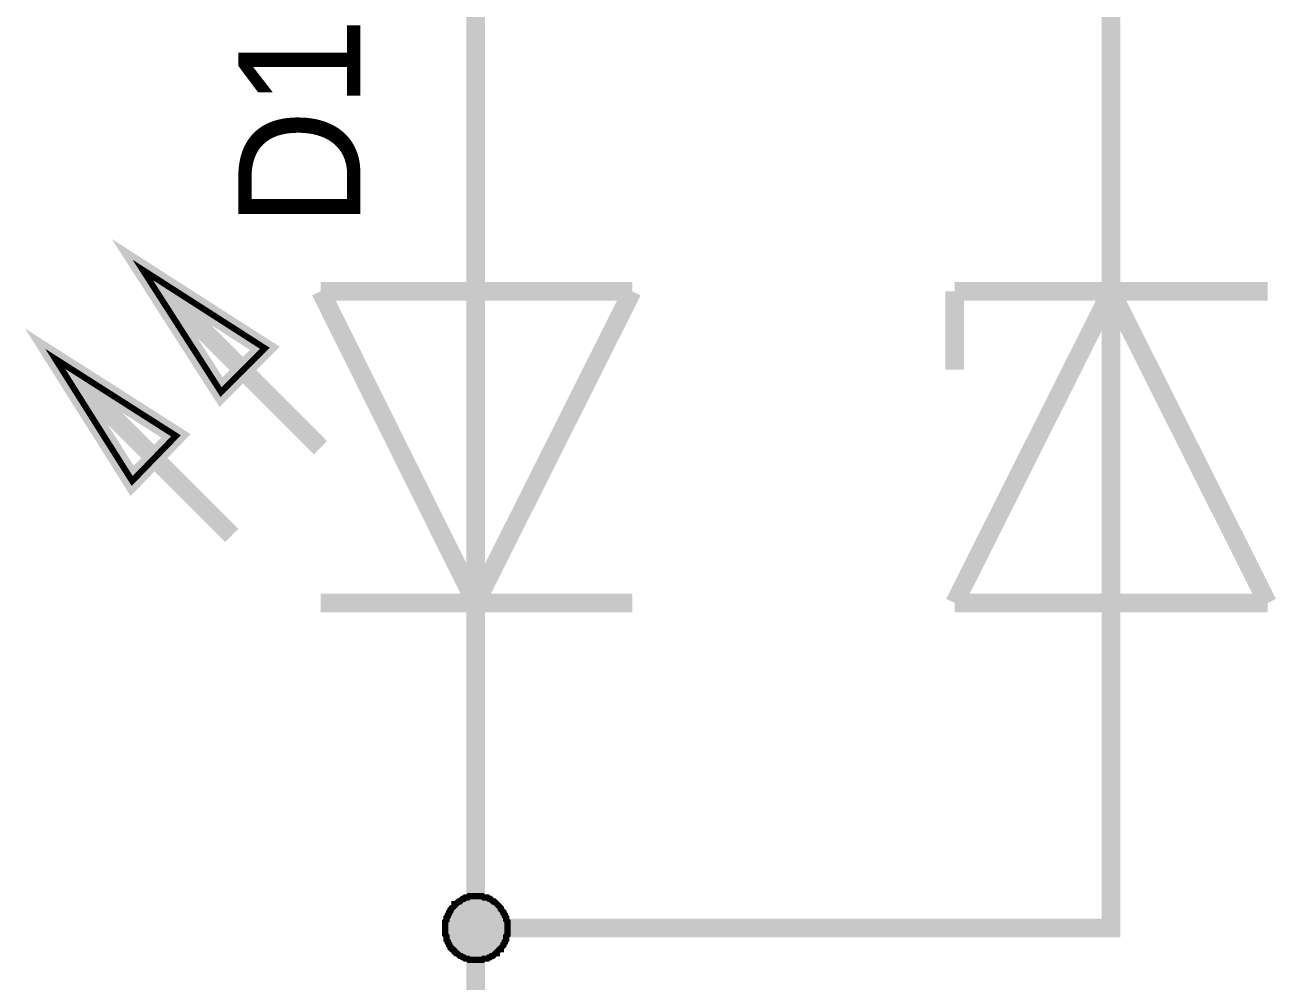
# Model space of a CAD drawing. Header units: millimetres. Extents: x 0 to 20.9, y 0 to 9.5.
# Drawn here: x 17.716 to 18.505, y 2.666 to 3.269 of the extents above; entities that cross this region are included whole.
import ezdxf

# ---------------------------------------------------------------- set-up
doc = ezdxf.new("R2010")
doc.units = ezdxf.units.MM
doc.header["$MEASUREMENT"] = 0
doc.layers.add('Sheet', color=255, linetype='Continuous')

msp = doc.modelspace()

# ---------------------------------------------------------------- linework, layer by layer
at = {"layer": 'Sheet'}
for points, const_width in [([(17.99995, 3.40587), (17.99995, 3.29977), (17.99995, 3.19953)], 0.0118), ([(18.4001, 3.19953), (18.4001, 3.29977)], 0.0118), ([(17.99995, 3.10095), (17.99995, 3.19953)], 0.0118), ([(18.4001, 3.10095), (18.4001, 3.19953)], 0.0118), ([(17.90221, 3.00237), (17.79027, 3.11432)], 0.0118), ([(17.83956, 3.03746), (17.79027, 3.11432)], 0.0118), ([(17.86712, 3.06503), (17.79027, 3.11432)], 0.0118), ([(17.90221, 3.10095), (18.09853, 3.10095)], 0.0118), ([(17.90221, 3.10095), (17.99995, 2.90463)], 0.0118), ([(18.09853, 3.10095), (17.99995, 2.90463)], 0.0118), ([(17.99995, 2.90463), (17.99995, 3.10095)], 0.0118), ([(18.49867, 3.10095), (18.30152, 3.10095)], 0.0118), ([(18.30152, 2.90463), (18.4001, 3.10095)], 0.0118), ([(18.30152, 3.10095), (18.30152, 3.05166)], 0.0118), ([(18.4001, 2.90463), (18.4001, 3.10095)], 0.0118), ([(18.4001, 3.10095), (18.49867, 2.90463)], 0.0118), ([(17.84624, 2.94724), (17.73513, 3.05835)], 0.0118), ([(17.81115, 3.00989), (17.73513, 3.05835)], 0.0118), ([(17.78359, 2.98149), (17.73513, 3.05835)], 0.0118), ([(17.90221, 2.90463), (18.09853, 2.90463)], 0.0118), ([(17.99995, 2.90463), (17.99995, 2.80606)], 0.0118), ([(18.49867, 2.90463), (18.30152, 2.90463)], 0.0118), ([(18.4001, 2.90463), (18.4001, 2.80606)], 0.0118), ([(18.4001, 2.80606), (18.4001, 2.69996), (17.99995, 2.69996)], 0.0118), ([(17.99995, 2.80606), (17.99995, 2.69996), (17.99995, 2.59972)], 0.0118), ([(17.98074, 2.69996), (17.98074, 2.7008), (17.98074, 2.70164), (17.98074, 2.70331), (17.98074, 2.70414), (17.98157, 2.70498), (17.98157, 2.70581), (17.98157, 2.70665), (17.98241, 2.70748), (17.98241, 2.70832), (17.98324, 2.70915), (17.98324, 2.70999), (17.98408, 2.71082), (17.98408, 2.71166), (17.98491, 2.7125), (17.98575, 2.71333), (17.98658, 2.71417), (17.98658, 2.715), (17.98742, 2.715), (17.98825, 2.71584), (17.98909, 2.71667), (17.98993, 2.71667), (17.99076, 2.71751), (17.9916, 2.71834), (17.99243, 2.71834), (17.99327, 2.71918), (17.9941, 2.71918), (17.99494, 2.71918), (17.99577, 2.72001), (17.99661, 2.72001), (17.99828, 2.72001), (17.99911, 2.72001), (17.99995, 2.72001)], 0.0039), ([(17.98074, 2.69996), (17.98074, 2.7008), (17.98074, 2.70164), (17.98074, 2.70331), (17.98074, 2.70414), (17.98157, 2.70498), (17.98157, 2.70581), (17.98157, 2.70665), (17.98241, 2.70748), (17.98241, 2.70832), (17.98324, 2.70915), (17.98324, 2.70999), (17.98408, 2.71082), (17.98408, 2.71166), (17.98491, 2.7125), (17.98575, 2.71333), (17.98658, 2.71417), (17.98658, 2.715), (17.98742, 2.715), (17.98825, 2.71584), (17.98909, 2.71667), (17.98993, 2.71667), (17.99076, 2.71751), (17.9916, 2.71834), (17.99243, 2.71834), (17.99327, 2.71918), (17.9941, 2.71918), (17.99494, 2.71918), (17.99577, 2.72001), (17.99661, 2.72001), (17.99828, 2.72001), (17.99911, 2.72001), (17.99995, 2.72001)], 0.0039), ([(17.98074, 2.69996), (17.98074, 2.7008), (17.98074, 2.70164), (17.98074, 2.70331), (17.98074, 2.70414), (17.98157, 2.70498), (17.98157, 2.70581), (17.98157, 2.70665), (17.98241, 2.70748), (17.98241, 2.70832), (17.98324, 2.70915), (17.98324, 2.70999), (17.98408, 2.71082), (17.98408, 2.71166), (17.98491, 2.7125), (17.98575, 2.71333), (17.98658, 2.71417), (17.98658, 2.715), (17.98742, 2.715), (17.98825, 2.71584), (17.98909, 2.71667), (17.98993, 2.71667), (17.99076, 2.71751), (17.9916, 2.71834), (17.99243, 2.71834), (17.99327, 2.71918), (17.9941, 2.71918), (17.99494, 2.71918), (17.99577, 2.72001), (17.99661, 2.72001), (17.99828, 2.72001), (17.99911, 2.72001), (17.99995, 2.72001)], 0.0039), ([(17.98074, 2.69996), (17.98074, 2.7008), (17.98074, 2.70164), (17.98074, 2.70331), (17.98074, 2.70414), (17.98157, 2.70498), (17.98157, 2.70581), (17.98157, 2.70665), (17.98241, 2.70748), (17.98241, 2.70832), (17.98324, 2.70915), (17.98324, 2.70999), (17.98408, 2.71082), (17.98408, 2.71166), (17.98491, 2.7125), (17.98575, 2.71333), (17.98658, 2.71417), (17.98658, 2.715), (17.98742, 2.715), (17.98825, 2.71584), (17.98909, 2.71667), (17.98993, 2.71667), (17.99076, 2.71751), (17.9916, 2.71834), (17.99243, 2.71834), (17.99327, 2.71918), (17.9941, 2.71918), (17.99494, 2.71918), (17.99577, 2.72001), (17.99661, 2.72001), (17.99828, 2.72001), (17.99911, 2.72001), (17.99995, 2.72001)], 0.0039), ([(17.98074, 2.69996), (17.98074, 2.7008), (17.98074, 2.70164), (17.98074, 2.70331), (17.98074, 2.70414), (17.98157, 2.70498), (17.98157, 2.70581), (17.98157, 2.70665), (17.98241, 2.70748), (17.98241, 2.70832), (17.98324, 2.70915), (17.98324, 2.70999), (17.98408, 2.71082), (17.98408, 2.71166), (17.98491, 2.7125), (17.98575, 2.71333), (17.98658, 2.71417), (17.98658, 2.715), (17.98742, 2.715), (17.98825, 2.71584), (17.98909, 2.71667), (17.98993, 2.71667), (17.99076, 2.71751), (17.9916, 2.71834), (17.99243, 2.71834), (17.99327, 2.71918), (17.9941, 2.71918), (17.99494, 2.71918), (17.99577, 2.72001), (17.99661, 2.72001), (17.99828, 2.72001), (17.99911, 2.72001), (17.99995, 2.72001)], 0.0039), ([(17.98074, 2.69996), (17.98074, 2.7008), (17.98074, 2.70164), (17.98074, 2.70331), (17.98074, 2.70414), (17.98157, 2.70498), (17.98157, 2.70581), (17.98157, 2.70665), (17.98241, 2.70748), (17.98241, 2.70832), (17.98324, 2.70915), (17.98324, 2.70999), (17.98408, 2.71082), (17.98408, 2.71166), (17.98491, 2.7125), (17.98575, 2.71333), (17.98658, 2.71417), (17.98658, 2.715), (17.98742, 2.715), (17.98825, 2.71584), (17.98909, 2.71667), (17.98993, 2.71667), (17.99076, 2.71751), (17.9916, 2.71834), (17.99243, 2.71834), (17.99327, 2.71918), (17.9941, 2.71918), (17.99494, 2.71918), (17.99577, 2.72001), (17.99661, 2.72001), (17.99828, 2.72001), (17.99911, 2.72001), (17.99995, 2.72001)], 0.0039), ([(17.98074, 2.69996), (17.98074, 2.7008), (17.98074, 2.70164), (17.98074, 2.70331), (17.98074, 2.70414), (17.98157, 2.70498), (17.98157, 2.70581), (17.98157, 2.70665), (17.98241, 2.70748), (17.98241, 2.70832), (17.98324, 2.70915), (17.98324, 2.70999), (17.98408, 2.71082), (17.98408, 2.71166), (17.98491, 2.7125), (17.98575, 2.71333), (17.98658, 2.71417), (17.98658, 2.715), (17.98742, 2.715), (17.98825, 2.71584), (17.98909, 2.71667), (17.98993, 2.71667), (17.99076, 2.71751), (17.9916, 2.71834), (17.99243, 2.71834), (17.99327, 2.71918), (17.9941, 2.71918), (17.99494, 2.71918), (17.99577, 2.72001), (17.99661, 2.72001), (17.99828, 2.72001), (17.99911, 2.72001), (17.99995, 2.72001)], 0.0039), ([(17.98074, 2.69996), (17.98074, 2.7008), (17.98074, 2.70164), (17.98074, 2.70331), (17.98074, 2.70414), (17.98157, 2.70498), (17.98157, 2.70581), (17.98157, 2.70665), (17.98241, 2.70748), (17.98241, 2.70832), (17.98324, 2.70915), (17.98324, 2.70999), (17.98408, 2.71082), (17.98408, 2.71166), (17.98491, 2.7125), (17.98575, 2.71333), (17.98658, 2.71417), (17.98658, 2.715), (17.98742, 2.715), (17.98825, 2.71584), (17.98909, 2.71667), (17.98993, 2.71667), (17.99076, 2.71751), (17.9916, 2.71834), (17.99243, 2.71834), (17.99327, 2.71918), (17.9941, 2.71918), (17.99494, 2.71918), (17.99577, 2.72001), (17.99661, 2.72001), (17.99828, 2.72001), (17.99911, 2.72001), (17.99995, 2.72001)], 0.0039), ([(17.99995, 2.72001), (17.99995, 2.72001)], 0.0039), ([(17.99995, 2.72001), (18.00079, 2.72001), (18.00246, 2.72001), (18.00329, 2.72001), (18.00413, 2.72001), (18.00496, 2.71918), (18.0058, 2.71918), (18.00747, 2.71918), (18.0083, 2.71834), (18.00914, 2.71834), (18.00997, 2.71751), (18.01081, 2.71667), (18.01165, 2.71667), (18.01248, 2.71584), (18.01332, 2.715), (18.01332, 2.715), (18.01415, 2.71417), (18.01499, 2.71333), (18.01582, 2.7125), (18.01582, 2.71166), (18.01666, 2.71082), (18.01749, 2.70999), (18.01749, 2.70915), (18.01833, 2.70832), (18.01833, 2.70748), (18.01916, 2.70665), (18.01916, 2.70581), (18.01916, 2.70498), (18.02, 2.70414), (18.02, 2.70331), (18.02, 2.70164), (18.02, 2.7008), (18.02, 2.69996)], 0.0039), ([(17.99995, 2.72001), (17.99995, 2.72001)], 0.0039), ([(17.99995, 2.72001), (18.00079, 2.72001), (18.00246, 2.72001), (18.00329, 2.72001), (18.00413, 2.72001), (18.00496, 2.71918), (18.0058, 2.71918), (18.00747, 2.71918), (18.0083, 2.71834), (18.00914, 2.71834), (18.00997, 2.71751), (18.01081, 2.71667), (18.01165, 2.71667), (18.01248, 2.71584), (18.01332, 2.715), (18.01332, 2.715), (18.01415, 2.71417), (18.01499, 2.71333), (18.01582, 2.7125), (18.01582, 2.71166), (18.01666, 2.71082), (18.01749, 2.70999), (18.01749, 2.70915), (18.01833, 2.70832), (18.01833, 2.70748), (18.01916, 2.70665), (18.01916, 2.70581), (18.01916, 2.70498), (18.02, 2.70414), (18.02, 2.70331), (18.02, 2.70164), (18.02, 2.7008), (18.02, 2.69996)], 0.0039), ([(17.99995, 2.72001), (17.99995, 2.72001)], 0.0039), ([(17.99995, 2.72001), (18.00079, 2.72001), (18.00246, 2.72001), (18.00329, 2.72001), (18.00413, 2.72001), (18.00496, 2.71918), (18.0058, 2.71918), (18.00747, 2.71918), (18.0083, 2.71834), (18.00914, 2.71834), (18.00997, 2.71751), (18.01081, 2.71667), (18.01165, 2.71667), (18.01248, 2.71584), (18.01332, 2.715), (18.01332, 2.715), (18.01415, 2.71417), (18.01499, 2.71333), (18.01582, 2.7125), (18.01582, 2.71166), (18.01666, 2.71082), (18.01749, 2.70999), (18.01749, 2.70915), (18.01833, 2.70832), (18.01833, 2.70748), (18.01916, 2.70665), (18.01916, 2.70581), (18.01916, 2.70498), (18.02, 2.70414), (18.02, 2.70331), (18.02, 2.70164), (18.02, 2.7008), (18.02, 2.69996)], 0.0039), ([(17.99995, 2.72001), (17.99995, 2.72001)], 0.0039), ([(17.99995, 2.72001), (18.00079, 2.72001), (18.00246, 2.72001), (18.00329, 2.72001), (18.00413, 2.72001), (18.00496, 2.71918), (18.0058, 2.71918), (18.00747, 2.71918), (18.0083, 2.71834), (18.00914, 2.71834), (18.00997, 2.71751), (18.01081, 2.71667), (18.01165, 2.71667), (18.01248, 2.71584), (18.01332, 2.715), (18.01332, 2.715), (18.01415, 2.71417), (18.01499, 2.71333), (18.01582, 2.7125), (18.01582, 2.71166), (18.01666, 2.71082), (18.01749, 2.70999), (18.01749, 2.70915), (18.01833, 2.70832), (18.01833, 2.70748), (18.01916, 2.70665), (18.01916, 2.70581), (18.01916, 2.70498), (18.02, 2.70414), (18.02, 2.70331), (18.02, 2.70164), (18.02, 2.7008), (18.02, 2.69996)], 0.0039), ([(17.99995, 2.72001), (17.99995, 2.72001)], 0.0039), ([(17.99995, 2.72001), (18.00079, 2.72001), (18.00246, 2.72001), (18.00329, 2.72001), (18.00413, 2.72001), (18.00496, 2.71918), (18.0058, 2.71918), (18.00747, 2.71918), (18.0083, 2.71834), (18.00914, 2.71834), (18.00997, 2.71751), (18.01081, 2.71667), (18.01165, 2.71667), (18.01248, 2.71584), (18.01332, 2.715), (18.01332, 2.715), (18.01415, 2.71417), (18.01499, 2.71333), (18.01582, 2.7125), (18.01582, 2.71166), (18.01666, 2.71082), (18.01749, 2.70999), (18.01749, 2.70915), (18.01833, 2.70832), (18.01833, 2.70748), (18.01916, 2.70665), (18.01916, 2.70581), (18.01916, 2.70498), (18.02, 2.70414), (18.02, 2.70331), (18.02, 2.70164), (18.02, 2.7008), (18.02, 2.69996)], 0.0039), ([(17.99995, 2.72001), (17.99995, 2.72001)], 0.0039), ([(17.99995, 2.72001), (18.00079, 2.72001), (18.00246, 2.72001), (18.00329, 2.72001), (18.00413, 2.72001), (18.00496, 2.71918), (18.0058, 2.71918), (18.00747, 2.71918), (18.0083, 2.71834), (18.00914, 2.71834), (18.00997, 2.71751), (18.01081, 2.71667), (18.01165, 2.71667), (18.01248, 2.71584), (18.01332, 2.715), (18.01332, 2.715), (18.01415, 2.71417), (18.01499, 2.71333), (18.01582, 2.7125), (18.01582, 2.71166), (18.01666, 2.71082), (18.01749, 2.70999), (18.01749, 2.70915), (18.01833, 2.70832), (18.01833, 2.70748), (18.01916, 2.70665), (18.01916, 2.70581), (18.01916, 2.70498), (18.02, 2.70414), (18.02, 2.70331), (18.02, 2.70164), (18.02, 2.7008), (18.02, 2.69996)], 0.0039), ([(17.99995, 2.72001), (17.99995, 2.72001)], 0.0039), ([(17.99995, 2.72001), (18.00079, 2.72001), (18.00246, 2.72001), (18.00329, 2.72001), (18.00413, 2.72001), (18.00496, 2.71918), (18.0058, 2.71918), (18.00747, 2.71918), (18.0083, 2.71834), (18.00914, 2.71834), (18.00997, 2.71751), (18.01081, 2.71667), (18.01165, 2.71667), (18.01248, 2.71584), (18.01332, 2.715), (18.01332, 2.715), (18.01415, 2.71417), (18.01499, 2.71333), (18.01582, 2.7125), (18.01582, 2.71166), (18.01666, 2.71082), (18.01749, 2.70999), (18.01749, 2.70915), (18.01833, 2.70832), (18.01833, 2.70748), (18.01916, 2.70665), (18.01916, 2.70581), (18.01916, 2.70498), (18.02, 2.70414), (18.02, 2.70331), (18.02, 2.70164), (18.02, 2.7008), (18.02, 2.69996)], 0.0039), ([(17.99995, 2.72001), (17.99995, 2.72001)], 0.0039), ([(17.99995, 2.72001), (18.00079, 2.72001), (18.00246, 2.72001), (18.00329, 2.72001), (18.00413, 2.72001), (18.00496, 2.71918), (18.0058, 2.71918), (18.00747, 2.71918), (18.0083, 2.71834), (18.00914, 2.71834), (18.00997, 2.71751), (18.01081, 2.71667), (18.01165, 2.71667), (18.01248, 2.71584), (18.01332, 2.715), (18.01332, 2.715), (18.01415, 2.71417), (18.01499, 2.71333), (18.01582, 2.7125), (18.01582, 2.71166), (18.01666, 2.71082), (18.01749, 2.70999), (18.01749, 2.70915), (18.01833, 2.70832), (18.01833, 2.70748), (18.01916, 2.70665), (18.01916, 2.70581), (18.01916, 2.70498), (18.02, 2.70414), (18.02, 2.70331), (18.02, 2.70164), (18.02, 2.7008), (18.02, 2.69996)], 0.0039), ([(17.99995, 2.67992), (17.99911, 2.67992), (17.99828, 2.67992), (17.99661, 2.67992), (17.99577, 2.67992), (17.99494, 2.68075), (17.9941, 2.68075), (17.99327, 2.68075), (17.99243, 2.68159), (17.9916, 2.68159), (17.99076, 2.68242), (17.98993, 2.68242), (17.98909, 2.68326), (17.98825, 2.68409), (17.98742, 2.68409), (17.98658, 2.68493), (17.98658, 2.68576), (17.98575, 2.6866), (17.98491, 2.6866), (17.98408, 2.68743), (17.98408, 2.68827), (17.98324, 2.6891), (17.98324, 2.68994), (17.98241, 2.69078), (17.98241, 2.69161), (17.98157, 2.69245), (17.98157, 2.69412), (17.98157, 2.69495), (17.98074, 2.69579), (17.98074, 2.69662), (17.98074, 2.69746), (17.98074, 2.69913), (17.98074, 2.69996)], 0.0039), ([(17.98074, 2.69996), (17.98074, 2.69996)], 0.0039), ([(17.99995, 2.67992), (17.99911, 2.67992), (17.99828, 2.67992), (17.99661, 2.67992), (17.99577, 2.67992), (17.99494, 2.68075), (17.9941, 2.68075), (17.99327, 2.68075), (17.99243, 2.68159), (17.9916, 2.68159), (17.99076, 2.68242), (17.98993, 2.68242), (17.98909, 2.68326), (17.98825, 2.68409), (17.98742, 2.68409), (17.98658, 2.68493), (17.98658, 2.68576), (17.98575, 2.6866), (17.98491, 2.6866), (17.98408, 2.68743), (17.98408, 2.68827), (17.98324, 2.6891), (17.98324, 2.68994), (17.98241, 2.69078), (17.98241, 2.69161), (17.98157, 2.69245), (17.98157, 2.69412), (17.98157, 2.69495), (17.98074, 2.69579), (17.98074, 2.69662), (17.98074, 2.69746), (17.98074, 2.69913), (17.98074, 2.69996)], 0.0039), ([(17.98074, 2.69996), (17.98074, 2.69996)], 0.0039), ([(17.99995, 2.67992), (17.99911, 2.67992), (17.99828, 2.67992), (17.99661, 2.67992), (17.99577, 2.67992), (17.99494, 2.68075), (17.9941, 2.68075), (17.99327, 2.68075), (17.99243, 2.68159), (17.9916, 2.68159), (17.99076, 2.68242), (17.98993, 2.68242), (17.98909, 2.68326), (17.98825, 2.68409), (17.98742, 2.68409), (17.98658, 2.68493), (17.98658, 2.68576), (17.98575, 2.6866), (17.98491, 2.6866), (17.98408, 2.68743), (17.98408, 2.68827), (17.98324, 2.6891), (17.98324, 2.68994), (17.98241, 2.69078), (17.98241, 2.69161), (17.98157, 2.69245), (17.98157, 2.69412), (17.98157, 2.69495), (17.98074, 2.69579), (17.98074, 2.69662), (17.98074, 2.69746), (17.98074, 2.69913), (17.98074, 2.69996)], 0.0039), ([(17.98074, 2.69996), (17.98074, 2.69996)], 0.0039), ([(17.99995, 2.67992), (17.99911, 2.67992), (17.99828, 2.67992), (17.99661, 2.67992), (17.99577, 2.67992), (17.99494, 2.68075), (17.9941, 2.68075), (17.99327, 2.68075), (17.99243, 2.68159), (17.9916, 2.68159), (17.99076, 2.68242), (17.98993, 2.68242), (17.98909, 2.68326), (17.98825, 2.68409), (17.98742, 2.68409), (17.98658, 2.68493), (17.98658, 2.68576), (17.98575, 2.6866), (17.98491, 2.6866), (17.98408, 2.68743), (17.98408, 2.68827), (17.98324, 2.6891), (17.98324, 2.68994), (17.98241, 2.69078), (17.98241, 2.69161), (17.98157, 2.69245), (17.98157, 2.69412), (17.98157, 2.69495), (17.98074, 2.69579), (17.98074, 2.69662), (17.98074, 2.69746), (17.98074, 2.69913), (17.98074, 2.69996)], 0.0039), ([(17.98074, 2.69996), (17.98074, 2.69996)], 0.0039), ([(17.99995, 2.67992), (17.99911, 2.67992), (17.99828, 2.67992), (17.99661, 2.67992), (17.99577, 2.67992), (17.99494, 2.68075), (17.9941, 2.68075), (17.99327, 2.68075), (17.99243, 2.68159), (17.9916, 2.68159), (17.99076, 2.68242), (17.98993, 2.68242), (17.98909, 2.68326), (17.98825, 2.68409), (17.98742, 2.68409), (17.98658, 2.68493), (17.98658, 2.68576), (17.98575, 2.6866), (17.98491, 2.6866), (17.98408, 2.68743), (17.98408, 2.68827), (17.98324, 2.6891), (17.98324, 2.68994), (17.98241, 2.69078), (17.98241, 2.69161), (17.98157, 2.69245), (17.98157, 2.69412), (17.98157, 2.69495), (17.98074, 2.69579), (17.98074, 2.69662), (17.98074, 2.69746), (17.98074, 2.69913), (17.98074, 2.69996)], 0.0039), ([(17.98074, 2.69996), (17.98074, 2.69996)], 0.0039), ([(17.99995, 2.67992), (17.99911, 2.67992), (17.99828, 2.67992), (17.99661, 2.67992), (17.99577, 2.67992), (17.99494, 2.68075), (17.9941, 2.68075), (17.99327, 2.68075), (17.99243, 2.68159), (17.9916, 2.68159), (17.99076, 2.68242), (17.98993, 2.68242), (17.98909, 2.68326), (17.98825, 2.68409), (17.98742, 2.68409), (17.98658, 2.68493), (17.98658, 2.68576), (17.98575, 2.6866), (17.98491, 2.6866), (17.98408, 2.68743), (17.98408, 2.68827), (17.98324, 2.6891), (17.98324, 2.68994), (17.98241, 2.69078), (17.98241, 2.69161), (17.98157, 2.69245), (17.98157, 2.69412), (17.98157, 2.69495), (17.98074, 2.69579), (17.98074, 2.69662), (17.98074, 2.69746), (17.98074, 2.69913), (17.98074, 2.69996)], 0.0039), ([(17.98074, 2.69996), (17.98074, 2.69996)], 0.0039), ([(17.99995, 2.67992), (17.99911, 2.67992), (17.99828, 2.67992), (17.99661, 2.67992), (17.99577, 2.67992), (17.99494, 2.68075), (17.9941, 2.68075), (17.99327, 2.68075), (17.99243, 2.68159), (17.9916, 2.68159), (17.99076, 2.68242), (17.98993, 2.68242), (17.98909, 2.68326), (17.98825, 2.68409), (17.98742, 2.68409), (17.98658, 2.68493), (17.98658, 2.68576), (17.98575, 2.6866), (17.98491, 2.6866), (17.98408, 2.68743), (17.98408, 2.68827), (17.98324, 2.6891), (17.98324, 2.68994), (17.98241, 2.69078), (17.98241, 2.69161), (17.98157, 2.69245), (17.98157, 2.69412), (17.98157, 2.69495), (17.98074, 2.69579), (17.98074, 2.69662), (17.98074, 2.69746), (17.98074, 2.69913), (17.98074, 2.69996)], 0.0039), ([(17.98074, 2.69996), (17.98074, 2.69996)], 0.0039), ([(17.99995, 2.67992), (17.99911, 2.67992), (17.99828, 2.67992), (17.99661, 2.67992), (17.99577, 2.67992), (17.99494, 2.68075), (17.9941, 2.68075), (17.99327, 2.68075), (17.99243, 2.68159), (17.9916, 2.68159), (17.99076, 2.68242), (17.98993, 2.68242), (17.98909, 2.68326), (17.98825, 2.68409), (17.98742, 2.68409), (17.98658, 2.68493), (17.98658, 2.68576), (17.98575, 2.6866), (17.98491, 2.6866), (17.98408, 2.68743), (17.98408, 2.68827), (17.98324, 2.6891), (17.98324, 2.68994), (17.98241, 2.69078), (17.98241, 2.69161), (17.98157, 2.69245), (17.98157, 2.69412), (17.98157, 2.69495), (17.98074, 2.69579), (17.98074, 2.69662), (17.98074, 2.69746), (17.98074, 2.69913), (17.98074, 2.69996)], 0.0039), ([(17.98074, 2.69996), (17.98074, 2.69996)], 0.0039), ([(18.02, 2.69996), (18.02, 2.69913), (18.02, 2.69746), (18.02, 2.69662), (18.02, 2.69579), (18.01916, 2.69495), (18.01916, 2.69412), (18.01916, 2.69245), (18.01833, 2.69161), (18.01833, 2.69078), (18.01749, 2.68994), (18.01749, 2.6891), (18.01666, 2.68827), (18.01582, 2.68743), (18.01582, 2.6866), (18.01499, 2.6866), (18.01415, 2.68576), (18.01332, 2.68493), (18.01332, 2.68409), (18.01248, 2.68409), (18.01165, 2.68326), (18.01081, 2.68242), (18.00997, 2.68242), (18.00914, 2.68159), (18.0083, 2.68159), (18.00747, 2.68075), (18.0058, 2.68075), (18.00496, 2.68075), (18.00413, 2.67992), (18.00329, 2.67992), (18.00246, 2.67992), (18.00079, 2.67992), (17.99995, 2.67992)], 0.0039), ([(18.02, 2.69996), (18.02, 2.69913), (18.02, 2.69746), (18.02, 2.69662), (18.02, 2.69579), (18.01916, 2.69495), (18.01916, 2.69412), (18.01916, 2.69245), (18.01833, 2.69161), (18.01833, 2.69078), (18.01749, 2.68994), (18.01749, 2.6891), (18.01666, 2.68827), (18.01582, 2.68743), (18.01582, 2.6866), (18.01499, 2.6866), (18.01415, 2.68576), (18.01332, 2.68493), (18.01332, 2.68409), (18.01248, 2.68409), (18.01165, 2.68326), (18.01081, 2.68242), (18.00997, 2.68242), (18.00914, 2.68159), (18.0083, 2.68159), (18.00747, 2.68075), (18.0058, 2.68075), (18.00496, 2.68075), (18.00413, 2.67992), (18.00329, 2.67992), (18.00246, 2.67992), (18.00079, 2.67992), (17.99995, 2.67992)], 0.0039), ([(18.02, 2.69996), (18.02, 2.69913), (18.02, 2.69746), (18.02, 2.69662), (18.02, 2.69579), (18.01916, 2.69495), (18.01916, 2.69412), (18.01916, 2.69245), (18.01833, 2.69161), (18.01833, 2.69078), (18.01749, 2.68994), (18.01749, 2.6891), (18.01666, 2.68827), (18.01582, 2.68743), (18.01582, 2.6866), (18.01499, 2.6866), (18.01415, 2.68576), (18.01332, 2.68493), (18.01332, 2.68409), (18.01248, 2.68409), (18.01165, 2.68326), (18.01081, 2.68242), (18.00997, 2.68242), (18.00914, 2.68159), (18.0083, 2.68159), (18.00747, 2.68075), (18.0058, 2.68075), (18.00496, 2.68075), (18.00413, 2.67992), (18.00329, 2.67992), (18.00246, 2.67992), (18.00079, 2.67992), (17.99995, 2.67992)], 0.0039), ([(18.02, 2.69996), (18.02, 2.69913), (18.02, 2.69746), (18.02, 2.69662), (18.02, 2.69579), (18.01916, 2.69495), (18.01916, 2.69412), (18.01916, 2.69245), (18.01833, 2.69161), (18.01833, 2.69078), (18.01749, 2.68994), (18.01749, 2.6891), (18.01666, 2.68827), (18.01582, 2.68743), (18.01582, 2.6866), (18.01499, 2.6866), (18.01415, 2.68576), (18.01332, 2.68493), (18.01332, 2.68409), (18.01248, 2.68409), (18.01165, 2.68326), (18.01081, 2.68242), (18.00997, 2.68242), (18.00914, 2.68159), (18.0083, 2.68159), (18.00747, 2.68075), (18.0058, 2.68075), (18.00496, 2.68075), (18.00413, 2.67992), (18.00329, 2.67992), (18.00246, 2.67992), (18.00079, 2.67992), (17.99995, 2.67992)], 0.0039), ([(18.02, 2.69996), (18.02, 2.69913), (18.02, 2.69746), (18.02, 2.69662), (18.02, 2.69579), (18.01916, 2.69495), (18.01916, 2.69412), (18.01916, 2.69245), (18.01833, 2.69161), (18.01833, 2.69078), (18.01749, 2.68994), (18.01749, 2.6891), (18.01666, 2.68827), (18.01582, 2.68743), (18.01582, 2.6866), (18.01499, 2.6866), (18.01415, 2.68576), (18.01332, 2.68493), (18.01332, 2.68409), (18.01248, 2.68409), (18.01165, 2.68326), (18.01081, 2.68242), (18.00997, 2.68242), (18.00914, 2.68159), (18.0083, 2.68159), (18.00747, 2.68075), (18.0058, 2.68075), (18.00496, 2.68075), (18.00413, 2.67992), (18.00329, 2.67992), (18.00246, 2.67992), (18.00079, 2.67992), (17.99995, 2.67992)], 0.0039), ([(18.02, 2.69996), (18.02, 2.69913), (18.02, 2.69746), (18.02, 2.69662), (18.02, 2.69579), (18.01916, 2.69495), (18.01916, 2.69412), (18.01916, 2.69245), (18.01833, 2.69161), (18.01833, 2.69078), (18.01749, 2.68994), (18.01749, 2.6891), (18.01666, 2.68827), (18.01582, 2.68743), (18.01582, 2.6866), (18.01499, 2.6866), (18.01415, 2.68576), (18.01332, 2.68493), (18.01332, 2.68409), (18.01248, 2.68409), (18.01165, 2.68326), (18.01081, 2.68242), (18.00997, 2.68242), (18.00914, 2.68159), (18.0083, 2.68159), (18.00747, 2.68075), (18.0058, 2.68075), (18.00496, 2.68075), (18.00413, 2.67992), (18.00329, 2.67992), (18.00246, 2.67992), (18.00079, 2.67992), (17.99995, 2.67992)], 0.0039), ([(18.02, 2.69996), (18.02, 2.69913), (18.02, 2.69746), (18.02, 2.69662), (18.02, 2.69579), (18.01916, 2.69495), (18.01916, 2.69412), (18.01916, 2.69245), (18.01833, 2.69161), (18.01833, 2.69078), (18.01749, 2.68994), (18.01749, 2.6891), (18.01666, 2.68827), (18.01582, 2.68743), (18.01582, 2.6866), (18.01499, 2.6866), (18.01415, 2.68576), (18.01332, 2.68493), (18.01332, 2.68409), (18.01248, 2.68409), (18.01165, 2.68326), (18.01081, 2.68242), (18.00997, 2.68242), (18.00914, 2.68159), (18.0083, 2.68159), (18.00747, 2.68075), (18.0058, 2.68075), (18.00496, 2.68075), (18.00413, 2.67992), (18.00329, 2.67992), (18.00246, 2.67992), (18.00079, 2.67992), (17.99995, 2.67992)], 0.0039), ([(18.02, 2.69996), (18.02, 2.69913), (18.02, 2.69746), (18.02, 2.69662), (18.02, 2.69579), (18.01916, 2.69495), (18.01916, 2.69412), (18.01916, 2.69245), (18.01833, 2.69161), (18.01833, 2.69078), (18.01749, 2.68994), (18.01749, 2.6891), (18.01666, 2.68827), (18.01582, 2.68743), (18.01582, 2.6866), (18.01499, 2.6866), (18.01415, 2.68576), (18.01332, 2.68493), (18.01332, 2.68409), (18.01248, 2.68409), (18.01165, 2.68326), (18.01081, 2.68242), (18.00997, 2.68242), (18.00914, 2.68159), (18.0083, 2.68159), (18.00747, 2.68075), (18.0058, 2.68075), (18.00496, 2.68075), (18.00413, 2.67992), (18.00329, 2.67992), (18.00246, 2.67992), (18.00079, 2.67992), (17.99995, 2.67992)], 0.0039), ([(18.02, 2.69996), (18.02, 2.69996), (18.02, 2.69996), (18.02, 2.69996), (18.02, 2.69996), (18.02, 2.69996), (18.02, 2.69996), (18.02, 2.69996), (18.02, 2.69996), (18.02, 2.69996), (18.02, 2.69996), (18.02, 2.69996), (18.02, 2.69996), (18.02, 2.69996), (18.02, 2.69996), (18.02, 2.69996), (18.02, 2.69996), (18.02, 2.69996), (18.02, 2.69996), (18.02, 2.69996), (18.02, 2.69996), (18.02, 2.69996), (18.02, 2.69996), (18.02, 2.69996), (18.02, 2.69996), (18.02, 2.69996), (18.02, 2.69996), (18.02, 2.69996), (18.02, 2.69996), (18.02, 2.69996), (18.02, 2.69996), (18.02, 2.69996), (18.02, 2.69996)], 0.0039), ([(18.02, 2.69996), (18.02, 2.69996)], 0.0039), ([(18.02, 2.69996), (18.02, 2.69996), (18.02, 2.69996), (18.02, 2.69996), (18.02, 2.69996), (18.02, 2.69996), (18.02, 2.69996), (18.02, 2.69996), (18.02, 2.69996), (18.02, 2.69996), (18.02, 2.69996), (18.02, 2.69996), (18.02, 2.69996), (18.02, 2.69996), (18.02, 2.69996), (18.02, 2.69996), (18.02, 2.69996), (18.02, 2.69996), (18.02, 2.69996), (18.02, 2.69996), (18.02, 2.69996), (18.02, 2.69996), (18.02, 2.69996), (18.02, 2.69996), (18.02, 2.69996), (18.02, 2.69996), (18.02, 2.69996), (18.02, 2.69996), (18.02, 2.69996), (18.02, 2.69996), (18.02, 2.69996), (18.02, 2.69996), (18.02, 2.69996)], 0.0039), ([(18.02, 2.69996), (18.02, 2.69996)], 0.0039), ([(18.02, 2.69996), (18.02, 2.69996), (18.02, 2.69996), (18.02, 2.69996), (18.02, 2.69996), (18.02, 2.69996), (18.02, 2.69996), (18.02, 2.69996), (18.02, 2.69996), (18.02, 2.69996), (18.02, 2.69996), (18.02, 2.69996), (18.02, 2.69996), (18.02, 2.69996), (18.02, 2.69996), (18.02, 2.69996), (18.02, 2.69996), (18.02, 2.69996), (18.02, 2.69996), (18.02, 2.69996), (18.02, 2.69996), (18.02, 2.69996), (18.02, 2.69996), (18.02, 2.69996), (18.02, 2.69996), (18.02, 2.69996), (18.02, 2.69996), (18.02, 2.69996), (18.02, 2.69996), (18.02, 2.69996), (18.02, 2.69996), (18.02, 2.69996), (18.02, 2.69996)], 0.0039), ([(18.02, 2.69996), (18.02, 2.69996)], 0.0039), ([(18.02, 2.69996), (18.02, 2.69996), (18.02, 2.69996), (18.02, 2.69996), (18.02, 2.69996), (18.02, 2.69996), (18.02, 2.69996), (18.02, 2.69996), (18.02, 2.69996), (18.02, 2.69996), (18.02, 2.69996), (18.02, 2.69996), (18.02, 2.69996), (18.02, 2.69996), (18.02, 2.69996), (18.02, 2.69996), (18.02, 2.69996), (18.02, 2.69996), (18.02, 2.69996), (18.02, 2.69996), (18.02, 2.69996), (18.02, 2.69996), (18.02, 2.69996), (18.02, 2.69996), (18.02, 2.69996), (18.02, 2.69996), (18.02, 2.69996), (18.02, 2.69996), (18.02, 2.69996), (18.02, 2.69996), (18.02, 2.69996), (18.02, 2.69996), (18.02, 2.69996)], 0.0039), ([(18.02, 2.69996), (18.02, 2.69996)], 0.0039), ([(18.02, 2.69996), (18.02, 2.69996), (18.02, 2.69996), (18.02, 2.69996), (18.02, 2.69996), (18.02, 2.69996), (18.02, 2.69996), (18.02, 2.69996), (18.02, 2.69996), (18.02, 2.69996), (18.02, 2.69996), (18.02, 2.69996), (18.02, 2.69996), (18.02, 2.69996), (18.02, 2.69996), (18.02, 2.69996), (18.02, 2.69996), (18.02, 2.69996), (18.02, 2.69996), (18.02, 2.69996), (18.02, 2.69996), (18.02, 2.69996), (18.02, 2.69996), (18.02, 2.69996), (18.02, 2.69996), (18.02, 2.69996), (18.02, 2.69996), (18.02, 2.69996), (18.02, 2.69996), (18.02, 2.69996), (18.02, 2.69996), (18.02, 2.69996), (18.02, 2.69996)], 0.0039), ([(18.02, 2.69996), (18.02, 2.69996)], 0.0039), ([(18.02, 2.69996), (18.02, 2.69996), (18.02, 2.69996), (18.02, 2.69996), (18.02, 2.69996), (18.02, 2.69996), (18.02, 2.69996), (18.02, 2.69996), (18.02, 2.69996), (18.02, 2.69996), (18.02, 2.69996), (18.02, 2.69996), (18.02, 2.69996), (18.02, 2.69996), (18.02, 2.69996), (18.02, 2.69996), (18.02, 2.69996), (18.02, 2.69996), (18.02, 2.69996), (18.02, 2.69996), (18.02, 2.69996), (18.02, 2.69996), (18.02, 2.69996), (18.02, 2.69996), (18.02, 2.69996), (18.02, 2.69996), (18.02, 2.69996), (18.02, 2.69996), (18.02, 2.69996), (18.02, 2.69996), (18.02, 2.69996), (18.02, 2.69996), (18.02, 2.69996)], 0.0039), ([(18.02, 2.69996), (18.02, 2.69996)], 0.0039), ([(18.02, 2.69996), (18.02, 2.69996), (18.02, 2.69996), (18.02, 2.69996), (18.02, 2.69996), (18.02, 2.69996), (18.02, 2.69996), (18.02, 2.69996), (18.02, 2.69996), (18.02, 2.69996), (18.02, 2.69996), (18.02, 2.69996), (18.02, 2.69996), (18.02, 2.69996), (18.02, 2.69996), (18.02, 2.69996), (18.02, 2.69996), (18.02, 2.69996), (18.02, 2.69996), (18.02, 2.69996), (18.02, 2.69996), (18.02, 2.69996), (18.02, 2.69996), (18.02, 2.69996), (18.02, 2.69996), (18.02, 2.69996), (18.02, 2.69996), (18.02, 2.69996), (18.02, 2.69996), (18.02, 2.69996), (18.02, 2.69996), (18.02, 2.69996), (18.02, 2.69996)], 0.0039), ([(18.02, 2.69996), (18.02, 2.69996)], 0.0039), ([(18.02, 2.69996), (18.02, 2.69996), (18.02, 2.69996), (18.02, 2.69996), (18.02, 2.69996), (18.02, 2.69996), (18.02, 2.69996), (18.02, 2.69996), (18.02, 2.69996), (18.02, 2.69996), (18.02, 2.69996), (18.02, 2.69996), (18.02, 2.69996), (18.02, 2.69996), (18.02, 2.69996), (18.02, 2.69996), (18.02, 2.69996), (18.02, 2.69996), (18.02, 2.69996), (18.02, 2.69996), (18.02, 2.69996), (18.02, 2.69996), (18.02, 2.69996), (18.02, 2.69996), (18.02, 2.69996), (18.02, 2.69996), (18.02, 2.69996), (18.02, 2.69996), (18.02, 2.69996), (18.02, 2.69996), (18.02, 2.69996), (18.02, 2.69996), (18.02, 2.69996)], 0.0039), ([(18.02, 2.69996), (18.02, 2.69996)], 0.0039)]:
    msp.add_lwpolyline(points, dxfattribs=dict(at, const_width=const_width))
for points, const_width in [([(17.79027, 3.11432), (17.83956, 3.03746), (17.86712, 3.06503), (17.79027, 3.11432)], 0.0118), ([(17.79027, 3.11432), (17.83956, 3.03746), (17.86712, 3.06503), (17.79027, 3.11432)], 0.0039), ([(17.73513, 3.05835), (17.78359, 2.98149), (17.81115, 3.00989), (17.73513, 3.05835)], 0.0118), ([(17.73513, 3.05835), (17.78359, 2.98149), (17.81115, 3.00989), (17.73513, 3.05835)], 0.0039)]:
    msp.add_lwpolyline(points, close=True, dxfattribs=dict(at, const_width=const_width))
at = {"layer": 'Sheet', "const_width": 0.02}
msp.add_lwpolyline([(17.99, 2.7, 1), (18.01, 2.7, 1)], format="xyb", close=True, dxfattribs=at)

# ---------------------------------------------------------------- texts
at = {"layer": 'Sheet'}
for s, p in [('1', (17.92727, 3.21623)), ('D', (17.92727, 3.14105))]:
    msp.add_text(s, height=0.07686, rotation=90, dxfattribs=at).set_placement(p)

doc.saveas('drawing.dxf')
